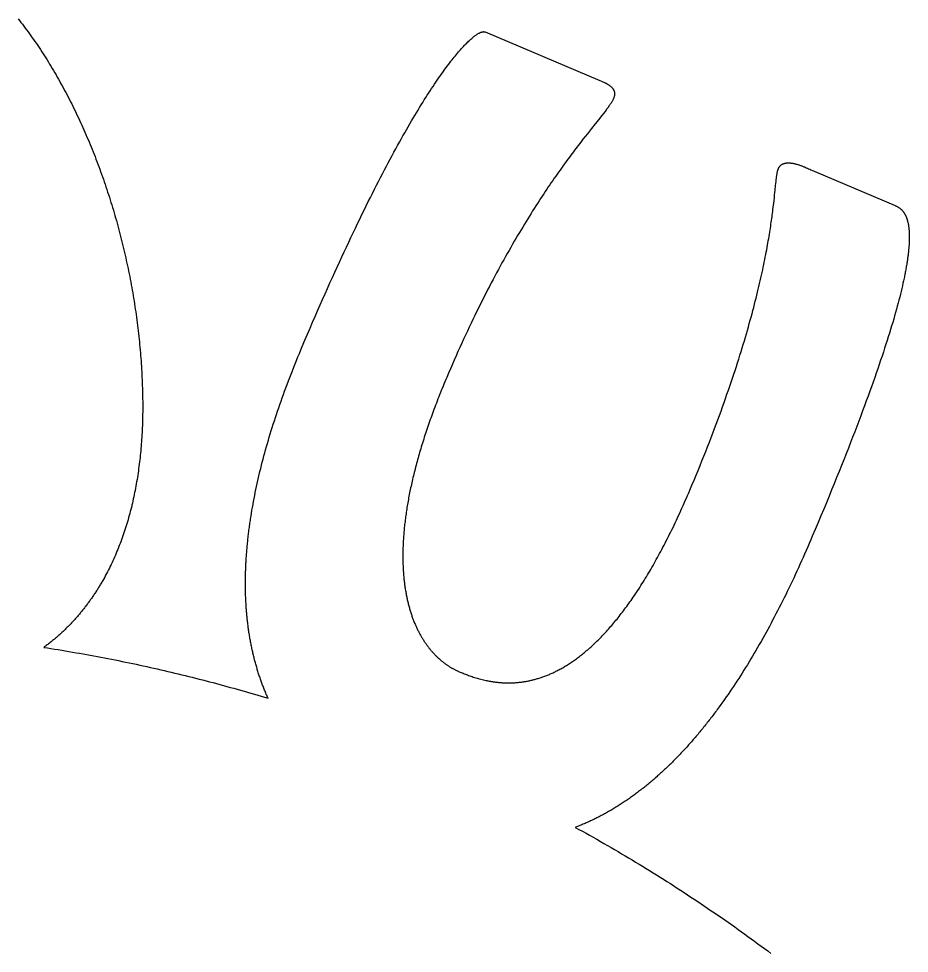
# Model space of a CAD drawing. Extents: x -388 to -35, y 578 to 1063.
# Drawn here: x -152.94 to -121.12, y 833.31 to 866.71 of the extents above; entities that cross this region are included whole.
import ezdxf

# ---------------------------------------------------------------- set-up
doc = ezdxf.new("R2010")
doc.units = 0
doc.layers.add('color#3f3f3fff', color=1, linetype='CONTINUOUS')

msp = doc.modelspace()

# ---------------------------------------------------------------- linework, layer by layer
at = {"layer": 'color#3f3f3fff'}
msp.add_lwpolyline([(-152.967, 866.711), (-152.915, 866.645), (-152.864, 866.579), (-152.812, 866.512), (-152.761, 866.445), (-152.71, 866.377), (-152.66, 866.309), (-152.609, 866.241), (-152.559, 866.172), (-152.509, 866.102), (-152.459, 866.032), (-152.41, 865.962), (-152.361, 865.891), (-152.312, 865.82), (-152.263, 865.748), (-152.215, 865.676), (-152.167, 865.604), (-152.119, 865.531), (-152.071, 865.458), (-152.024, 865.384), (-151.977, 865.31), (-151.93, 865.235), (-151.883, 865.16), (-151.837, 865.085), (-151.791, 865.009), (-151.745, 864.933), (-151.7, 864.856), (-151.655, 864.779), (-151.61, 864.702), (-151.565, 864.624), (-151.52, 864.546), (-151.476, 864.467), (-151.432, 864.388), (-151.389, 864.309), (-151.346, 864.23), (-151.303, 864.15), (-151.26, 864.069), (-151.217, 863.989), (-151.175, 863.908), (-151.133, 863.826), (-151.092, 863.745), (-151.05, 863.663), (-151.009, 863.58), (-150.969, 863.498), (-150.928, 863.415), (-150.888, 863.331), (-150.848, 863.248), (-150.809, 863.164), (-150.769, 863.079), (-150.73, 862.995), (-150.692, 862.91), (-150.653, 862.825), (-150.615, 862.739), (-150.577, 862.653), (-150.54, 862.567), (-150.503, 862.481), (-150.466, 862.394), (-150.429, 862.307), (-150.393, 862.22), (-150.357, 862.133), (-150.321, 862.045), (-150.286, 861.957), (-150.251, 861.869), (-150.216, 861.78), (-150.182, 861.692), (-150.148, 861.603), (-150.114, 861.513), (-150.081, 861.424), (-150.047, 861.334), (-150.015, 861.244), (-149.982, 861.154), (-149.95, 861.063), (-149.918, 860.973), (-149.887, 860.882), (-149.855, 860.791), (-149.824, 860.699), (-149.794, 860.608), (-149.764, 860.516), (-149.734, 860.424), (-149.704, 860.332), (-149.675, 860.24), (-149.646, 860.147), (-149.618, 860.055), (-149.589, 859.962), (-149.561, 859.869), (-149.534, 859.775), (-149.507, 859.682), (-149.48, 859.588), (-149.453, 859.495), (-149.427, 859.401), (-149.401, 859.307), (-149.376, 859.213), (-149.35, 859.118), (-149.326, 859.024), (-149.301, 858.929), (-149.277, 858.834), (-149.253, 858.739), (-149.23, 858.644), (-149.207, 858.549), (-149.184, 858.454), (-149.162, 858.358), (-149.14, 858.262), (-149.118, 858.167), (-149.097, 858.071), (-149.076, 857.975), (-149.055, 857.879), (-149.035, 857.783), (-149.015, 857.687), (-148.996, 857.59), (-148.977, 857.494), (-148.958, 857.398), (-148.94, 857.301), (-148.922, 857.204), (-148.904, 857.108), (-148.887, 857.011), (-148.87, 856.914), (-148.853, 856.817), (-148.837, 856.72), (-148.821, 856.623), (-148.806, 856.526), (-148.791, 856.429), (-148.776, 856.332), (-148.762, 856.234), (-148.748, 856.137), (-148.735, 856.04), (-148.722, 855.942), (-148.709, 855.845), (-148.697, 855.748), (-148.685, 855.65), (-148.673, 855.553), (-148.662, 855.455), (-148.651, 855.358), (-148.641, 855.26), (-148.631, 855.163), (-148.621, 855.065), (-148.612, 854.968), (-148.603, 854.87), (-148.595, 854.773), (-148.587, 854.676), (-148.579, 854.578), (-148.572, 854.481), (-148.565, 854.383), (-148.559, 854.286), (-148.553, 854.189), (-148.547, 854.092), (-148.542, 853.994), (-148.537, 853.897), (-148.533, 853.8), (-148.529, 853.703), (-148.525, 853.606), (-148.522, 853.509), (-148.519, 853.412), (-148.517, 853.315), (-148.515, 853.218), (-148.514, 853.122), (-148.513, 853.025), (-148.512, 852.929), (-148.512, 852.832), (-148.512, 852.749), (-148.513, 852.665), (-148.514, 852.582), (-148.515, 852.499), (-148.517, 852.415), (-148.519, 852.333), (-148.521, 852.25), (-148.524, 852.167), (-148.528, 852.085), (-148.531, 852.002), (-148.535, 851.92), (-148.54, 851.838), (-148.545, 851.757), (-148.55, 851.675), (-148.556, 851.594), (-148.562, 851.512), (-148.568, 851.431), (-148.575, 851.35), (-148.583, 851.27), (-148.59, 851.189), (-148.598, 851.109), (-148.607, 851.029), (-148.616, 850.949), (-148.625, 850.869), (-148.635, 850.79), (-148.645, 850.71), (-148.656, 850.631), (-148.667, 850.553), (-148.678, 850.474), (-148.69, 850.395), (-148.702, 850.317), (-148.715, 850.239), (-148.728, 850.162), (-148.742, 850.084), (-148.756, 850.007), (-148.77, 849.93), (-148.785, 849.853), (-148.8, 849.776), (-148.815, 849.7), (-148.832, 849.624), (-148.848, 849.548), (-148.865, 849.473), (-148.882, 849.397), (-148.9, 849.322), (-148.918, 849.247), (-148.937, 849.173), (-148.956, 849.099), (-148.976, 849.025), (-148.995, 848.951), (-149.016, 848.878), (-149.037, 848.804), (-149.058, 848.732), (-149.08, 848.659), (-149.102, 848.587), (-149.124, 848.515), (-149.147, 848.443), (-149.171, 848.372), (-149.195, 848.301), (-149.219, 848.23), (-149.244, 848.159), (-149.269, 848.089), (-149.295, 848.019), (-149.321, 847.95), (-149.348, 847.88), (-149.375, 847.811), (-149.403, 847.743), (-149.431, 847.675), (-149.459, 847.607), (-149.488, 847.539), (-149.517, 847.472), (-149.547, 847.405), (-149.577, 847.338), (-149.608, 847.272), (-149.639, 847.206), (-149.671, 847.141), (-149.703, 847.075), (-149.736, 847.011), (-149.769, 846.946), (-149.803, 846.882), (-149.837, 846.818), (-149.871, 846.755), (-149.906, 846.692), (-149.942, 846.629), (-149.959, 846.598), (-149.977, 846.567), (-149.996, 846.536), (-150.014, 846.505), (-150.032, 846.474), (-150.051, 846.443), (-150.069, 846.413), (-150.088, 846.382), (-150.107, 846.352), (-150.126, 846.321), (-150.145, 846.291), (-150.164, 846.261), (-150.184, 846.231), (-150.203, 846.201), (-150.223, 846.171), (-150.242, 846.142), (-150.262, 846.112), (-150.282, 846.082), (-150.302, 846.053), (-150.322, 846.024), (-150.343, 845.994), (-150.363, 845.965), (-150.384, 845.936), (-150.404, 845.907), (-150.425, 845.878), (-150.446, 845.85), (-150.467, 845.821), (-150.488, 845.793), (-150.509, 845.764), (-150.531, 845.736), (-150.552, 845.708), (-150.574, 845.68), (-150.596, 845.652), (-150.618, 845.624), (-150.64, 845.596), (-150.662, 845.568), (-150.684, 845.541), (-150.707, 845.513), (-150.729, 845.486), (-150.752, 845.459), (-150.774, 845.431), (-150.797, 845.404), (-150.82, 845.377), (-150.843, 845.351), (-150.867, 845.324), (-150.89, 845.297), (-150.914, 845.271), (-150.937, 845.244), (-150.961, 845.218), (-150.985, 845.192), (-151.009, 845.166), (-151.033, 845.14), (-151.057, 845.114), (-151.082, 845.089), (-151.106, 845.063), (-151.131, 845.037), (-151.156, 845.012), (-151.181, 844.987), (-151.206, 844.962), (-151.231, 844.937), (-151.256, 844.912), (-151.281, 844.887), (-151.307, 844.862), (-151.333, 844.838), (-151.358, 844.813), (-151.384, 844.789), (-151.41, 844.765), (-151.436, 844.741), (-151.463, 844.717), (-151.489, 844.693), (-151.516, 844.669), (-151.542, 844.646), (-151.569, 844.622), (-151.596, 844.599), (-151.623, 844.575), (-151.65, 844.552), (-151.678, 844.529), (-151.705, 844.506), (-151.733, 844.484), (-151.76, 844.461), (-151.788, 844.439), (-151.816, 844.416), (-151.844, 844.394), (-151.873, 844.372), (-151.901, 844.35), (-151.929, 844.328), (-151.958, 844.306), (-151.987, 844.284), (-152.016, 844.263), (-152.045, 844.241), (-151.917, 844.222), (-151.789, 844.202), (-151.661, 844.181), (-151.533, 844.161), (-151.405, 844.14), (-151.277, 844.119), (-151.15, 844.097), (-151.022, 844.075), (-150.895, 844.053), (-150.768, 844.031), (-150.64, 844.008), (-150.513, 843.986), (-150.386, 843.962), (-150.259, 843.939), (-150.133, 843.915), (-150.006, 843.891), (-149.879, 843.867), (-149.753, 843.843), (-149.626, 843.818), (-149.5, 843.793), (-149.374, 843.768), (-149.247, 843.742), (-149.121, 843.716), (-148.995, 843.69), (-148.869, 843.664), (-148.744, 843.637), (-148.618, 843.61), (-148.492, 843.583), (-148.367, 843.555), (-148.241, 843.527), (-148.116, 843.499), (-147.991, 843.471), (-147.866, 843.442), (-147.74, 843.414), (-147.615, 843.384), (-147.491, 843.355), (-147.366, 843.325), (-147.241, 843.295), (-147.117, 843.265), (-146.992, 843.235), (-146.868, 843.204), (-146.743, 843.173), (-146.619, 843.142), (-146.495, 843.11), (-146.371, 843.078), (-146.247, 843.046), (-146.123, 843.014), (-145.999, 842.981), (-145.876, 842.948), (-145.752, 842.915), (-145.628, 842.881), (-145.505, 842.848), (-145.382, 842.814), (-145.259, 842.78), (-145.135, 842.745), (-145.012, 842.71), (-144.889, 842.675), (-144.767, 842.64), (-144.644, 842.604), (-144.521, 842.568), (-144.399, 842.532), (-144.276, 842.496), (-144.154, 842.459), (-144.032, 842.422), (-144.047, 842.458), (-144.063, 842.493), (-144.078, 842.529), (-144.094, 842.564), (-144.109, 842.6), (-144.124, 842.636), (-144.139, 842.672), (-144.154, 842.708), (-144.168, 842.744), (-144.183, 842.78), (-144.197, 842.817), (-144.211, 842.853), (-144.225, 842.89), (-144.239, 842.926), (-144.252, 842.963), (-144.266, 843), (-144.279, 843.037), (-144.293, 843.074), (-144.306, 843.112), (-144.318, 843.149), (-144.331, 843.186), (-144.344, 843.224), (-144.356, 843.262), (-144.368, 843.3), (-144.381, 843.337), (-144.393, 843.376), (-144.404, 843.414), (-144.416, 843.452), (-144.427, 843.49), (-144.439, 843.529), (-144.45, 843.567), (-144.461, 843.606), (-144.472, 843.645), (-144.483, 843.684), (-144.493, 843.723), (-144.504, 843.762), (-144.514, 843.801), (-144.524, 843.84), (-144.534, 843.88), (-144.544, 843.919), (-144.553, 843.959), (-144.563, 843.999), (-144.572, 844.039), (-144.581, 844.079), (-144.59, 844.119), (-144.599, 844.159), (-144.608, 844.2), (-144.616, 844.24), (-144.625, 844.281), (-144.633, 844.321), (-144.641, 844.362), (-144.649, 844.403), (-144.656, 844.444), (-144.664, 844.485), (-144.672, 844.526), (-144.679, 844.567), (-144.686, 844.609), (-144.693, 844.65), (-144.7, 844.692), (-144.706, 844.734), (-144.713, 844.776), (-144.719, 844.818), (-144.725, 844.86), (-144.731, 844.902), (-144.737, 844.944), (-144.743, 844.987), (-144.748, 845.029), (-144.754, 845.072), (-144.759, 845.115), (-144.764, 845.157), (-144.769, 845.2), (-144.773, 845.243), (-144.778, 845.287), (-144.782, 845.33), (-144.787, 845.373), (-144.791, 845.417), (-144.795, 845.46), (-144.798, 845.504), (-144.802, 845.548), (-144.805, 845.592), (-144.809, 845.636), (-144.812, 845.68), (-144.815, 845.724), (-144.818, 845.769), (-144.82, 845.813), (-144.823, 845.858), (-144.825, 845.902), (-144.827, 845.947), (-144.829, 845.992), (-144.831, 846.037), (-144.833, 846.082), (-144.834, 846.127), (-144.836, 846.173), (-144.837, 846.218), (-144.838, 846.264), (-144.839, 846.309), (-144.839, 846.355), (-144.84, 846.401), (-144.84, 846.447), (-144.84, 846.493), (-144.84, 846.539), (-144.84, 846.586), (-144.84, 846.632), (-144.84, 846.679), (-144.839, 846.725), (-144.838, 846.772), (-144.837, 846.819), (-144.836, 846.866), (-144.835, 846.913), (-144.833, 846.96), (-144.832, 847.007), (-144.83, 847.055), (-144.828, 847.102), (-144.826, 847.15), (-144.824, 847.198), (-144.821, 847.246), (-144.819, 847.293), (-144.816, 847.342), (-144.813, 847.39), (-144.81, 847.438), (-144.807, 847.486), (-144.804, 847.535), (-144.8, 847.583), (-144.796, 847.632), (-144.792, 847.681), (-144.788, 847.73), (-144.784, 847.779), (-144.78, 847.828), (-144.775, 847.877), (-144.77, 847.926), (-144.765, 847.976), (-144.76, 848.025), (-144.755, 848.075), (-144.75, 848.125), (-144.744, 848.175), (-144.739, 848.225), (-144.733, 848.275), (-144.727, 848.325), (-144.72, 848.375), (-144.714, 848.426), (-144.707, 848.476), (-144.701, 848.527), (-144.694, 848.578), (-144.687, 848.629), (-144.679, 848.679), (-144.672, 848.731), (-144.665, 848.782), (-144.657, 848.833), (-144.641, 848.936), (-144.624, 849.039), (-144.607, 849.143), (-144.589, 849.247), (-144.57, 849.352), (-144.551, 849.457), (-144.531, 849.562), (-144.51, 849.668), (-144.489, 849.774), (-144.467, 849.881), (-144.444, 849.988), (-144.42, 850.096), (-144.396, 850.204), (-144.372, 850.312), (-144.346, 850.421), (-144.32, 850.53), (-144.293, 850.64), (-144.266, 850.75), (-144.237, 850.861), (-144.208, 850.972), (-144.179, 851.083), (-144.149, 851.195), (-144.118, 851.307), (-144.086, 851.42), (-144.054, 851.533), (-144.02, 851.647), (-143.987, 851.76), (-143.952, 851.875), (-143.917, 851.99), (-143.881, 852.105), (-143.845, 852.221), (-143.807, 852.337), (-143.769, 852.453), (-143.731, 852.57), (-143.692, 852.687), (-143.651, 852.805), (-143.611, 852.923), (-143.569, 853.042), (-143.527, 853.161), (-143.484, 853.281), (-143.441, 853.4), (-143.396, 853.521), (-143.351, 853.642), (-143.306, 853.763), (-143.259, 853.884), (-143.212, 854.006), (-143.164, 854.129), (-143.116, 854.252), (-143.066, 854.375), (-143.016, 854.499), (-142.966, 854.623), (-142.914, 854.747), (-142.862, 854.872), (-142.809, 854.997), (-142.716, 855.217), (-142.623, 855.434), (-142.531, 855.648), (-142.44, 855.86), (-142.35, 856.069), (-142.26, 856.275), (-142.17, 856.479), (-142.082, 856.68), (-141.994, 856.878), (-141.906, 857.074), (-141.82, 857.267), (-141.734, 857.458), (-141.649, 857.646), (-141.564, 857.832), (-141.48, 858.015), (-141.397, 858.195), (-141.314, 858.373), (-141.232, 858.549), (-141.151, 858.722), (-141.071, 858.893), (-140.991, 859.061), (-140.912, 859.227), (-140.833, 859.39), (-140.755, 859.551), (-140.678, 859.71), (-140.601, 859.866), (-140.526, 860.02), (-140.45, 860.172), (-140.376, 860.321), (-140.302, 860.468), (-140.229, 860.613), (-140.156, 860.756), (-140.084, 860.896), (-140.013, 861.034), (-139.943, 861.17), (-139.873, 861.304), (-139.804, 861.435), (-139.735, 861.565), (-139.667, 861.692), (-139.6, 861.817), (-139.533, 861.94), (-139.468, 862.06), (-139.402, 862.179), (-139.338, 862.296), (-139.274, 862.41), (-139.211, 862.523), (-139.148, 862.633), (-139.086, 862.742), (-139.025, 862.848), (-138.965, 862.953), (-138.905, 863.055), (-138.845, 863.156), (-138.787, 863.255), (-138.729, 863.351), (-138.672, 863.446), (-138.615, 863.539), (-138.559, 863.63), (-138.504, 863.719), (-138.45, 863.806), (-138.396, 863.892), (-138.342, 863.976), (-138.29, 864.057), (-138.238, 864.138), (-138.187, 864.216), (-138.136, 864.292), (-138.086, 864.367), (-138.037, 864.44), (-137.988, 864.512), (-137.94, 864.581), (-137.893, 864.649), (-137.846, 864.716), (-137.8, 864.78), (-137.755, 864.843), (-137.71, 864.905), (-137.666, 864.965), (-137.623, 865.023), (-137.58, 865.079), (-137.538, 865.134), (-137.497, 865.188), (-137.456, 865.24), (-137.416, 865.291), (-137.377, 865.34), (-137.338, 865.387), (-137.3, 865.433), (-137.263, 865.478), (-137.226, 865.521), (-137.19, 865.563), (-137.154, 865.603), (-137.12, 865.642), (-137.085, 865.68), (-137.052, 865.716), (-137.019, 865.751), (-136.987, 865.784), (-136.956, 865.816), (-136.925, 865.847), (-136.895, 865.877), (-136.865, 865.905), (-136.836, 865.932), (-136.808, 865.958), (-136.78, 865.983), (-136.753, 866.006), (-136.727, 866.029), (-136.702, 866.05), (-136.677, 866.07), (-136.652, 866.088), (-136.629, 866.106), (-136.606, 866.123), (-136.583, 866.138), (-136.562, 866.152), (-136.541, 866.166), (-136.52, 866.178), (-136.501, 866.189), (-136.481, 866.199), (-136.472, 866.204), (-136.463, 866.208), (-136.454, 866.212), (-136.445, 866.216), (-136.437, 866.22), (-136.428, 866.224), (-136.42, 866.227), (-136.412, 866.23), (-136.404, 866.233), (-136.396, 866.235), (-136.388, 866.237), (-136.381, 866.239), (-136.373, 866.241), (-136.366, 866.243), (-136.359, 866.244), (-136.352, 866.245), (-136.346, 866.246), (-136.339, 866.247), (-136.333, 866.247), (-136.327, 866.248), (-136.321, 866.248), (-136.315, 866.247), (-136.309, 866.247), (-136.303, 866.246), (-136.298, 866.246), (-136.293, 866.245), (-136.288, 866.243), (-136.283, 866.242), (-136.278, 866.24), (-136.274, 866.239), (-132.177, 864.503), (-132.121, 864.479), (-132.093, 864.467), (-132.065, 864.454), (-132.037, 864.442), (-132.009, 864.429), (-131.981, 864.415), (-131.967, 864.408), (-131.954, 864.401), (-131.94, 864.394), (-131.927, 864.387), (-131.914, 864.38), (-131.901, 864.372), (-131.888, 864.364), (-131.875, 864.357), (-131.863, 864.349), (-131.851, 864.341), (-131.839, 864.333), (-131.827, 864.324), (-131.816, 864.316), (-131.804, 864.307), (-131.793, 864.298), (-131.783, 864.289), (-131.772, 864.28), (-131.762, 864.271), (-131.753, 864.261), (-131.743, 864.251), (-131.734, 864.241), (-131.726, 864.231), (-131.718, 864.221), (-131.71, 864.21), (-131.702, 864.2), (-131.696, 864.189), (-131.689, 864.177), (-131.683, 864.166), (-131.677, 864.154), (-131.672, 864.142), (-131.668, 864.13), (-131.663, 864.118), (-131.66, 864.105), (-131.657, 864.092), (-131.654, 864.079), (-131.653, 864.072), (-131.652, 864.065), (-131.652, 864.058), (-131.651, 864.051), (-131.65, 864.044), (-131.65, 864.037), (-131.65, 864.03), (-131.65, 864.023), (-131.65, 864.016), (-131.65, 864.008), (-131.651, 864.001), (-131.651, 863.993), (-131.652, 863.986), (-131.653, 863.978), (-131.654, 863.97), (-131.655, 863.963), (-131.657, 863.955), (-131.658, 863.947), (-131.662, 863.931), (-131.666, 863.914), (-131.671, 863.897), (-131.677, 863.88), (-131.684, 863.863), (-131.691, 863.845), (-131.698, 863.829), (-131.706, 863.812), (-131.715, 863.794), (-131.725, 863.776), (-131.736, 863.757), (-131.747, 863.737), (-131.76, 863.717), (-131.773, 863.696), (-131.788, 863.674), (-131.803, 863.652), (-131.819, 863.628), (-131.836, 863.604), (-131.853, 863.579), (-131.872, 863.554), (-131.891, 863.528), (-131.911, 863.501), (-131.932, 863.473), (-131.954, 863.444), (-132, 863.384), (-132.049, 863.321), (-132.101, 863.255), (-132.156, 863.186), (-132.214, 863.113), (-132.339, 862.957), (-132.475, 862.786), (-132.547, 862.695), (-132.621, 862.601), (-132.698, 862.502), (-132.778, 862.4), (-132.86, 862.294), (-132.944, 862.184), (-132.988, 862.128), (-133.031, 862.07), (-133.075, 862.012), (-133.12, 861.952), (-133.166, 861.891), (-133.212, 861.83), (-133.258, 861.767), (-133.305, 861.703), (-133.353, 861.638), (-133.401, 861.573), (-133.449, 861.506), (-133.498, 861.438), (-133.548, 861.368), (-133.598, 861.298), (-133.649, 861.227), (-133.7, 861.154), (-133.751, 861.081), (-133.803, 861.006), (-133.856, 860.93), (-133.909, 860.854), (-133.962, 860.775), (-134.016, 860.696), (-134.07, 860.616), (-134.125, 860.534), (-134.18, 860.451), (-134.235, 860.368), (-134.291, 860.282), (-134.347, 860.196), (-134.404, 860.109), (-134.461, 860.02), (-134.518, 859.93), (-134.576, 859.839), (-134.634, 859.747), (-134.693, 859.653), (-134.752, 859.558), (-134.811, 859.462), (-134.871, 859.365), (-134.93, 859.266), (-134.991, 859.166), (-135.051, 859.065), (-135.112, 858.962), (-135.173, 858.859), (-135.234, 858.754), (-135.296, 858.647), (-135.358, 858.539), (-135.42, 858.43), (-135.483, 858.32), (-135.545, 858.208), (-135.608, 858.095), (-135.672, 857.981), (-135.735, 857.865), (-135.799, 857.748), (-135.863, 857.63), (-135.927, 857.51), (-135.991, 857.389), (-136.056, 857.266), (-136.121, 857.142), (-136.186, 857.017), (-136.251, 856.89), (-136.316, 856.762), (-136.381, 856.632), (-136.447, 856.501), (-136.513, 856.368), (-136.579, 856.235), (-136.645, 856.099), (-136.711, 855.962), (-136.777, 855.824), (-136.844, 855.684), (-136.91, 855.543), (-136.977, 855.4), (-137.044, 855.255), (-137.11, 855.11), (-137.177, 854.962), (-137.244, 854.813), (-137.311, 854.663), (-137.379, 854.511), (-137.446, 854.358), (-137.513, 854.203), (-137.58, 854.046), (-137.648, 853.888), (-137.681, 853.81), (-137.713, 853.732), (-137.745, 853.654), (-137.777, 853.577), (-137.809, 853.5), (-137.84, 853.424), (-137.87, 853.347), (-137.901, 853.271), (-137.93, 853.196), (-137.96, 853.121), (-137.989, 853.046), (-138.018, 852.971), (-138.046, 852.897), (-138.074, 852.823), (-138.102, 852.749), (-138.129, 852.676), (-138.156, 852.603), (-138.182, 852.53), (-138.208, 852.457), (-138.234, 852.385), (-138.259, 852.314), (-138.284, 852.242), (-138.309, 852.171), (-138.333, 852.1), (-138.357, 852.03), (-138.38, 851.96), (-138.403, 851.89), (-138.426, 851.821), (-138.448, 851.751), (-138.47, 851.682), (-138.492, 851.614), (-138.514, 851.546), (-138.534, 851.478), (-138.555, 851.41), (-138.575, 851.343), (-138.595, 851.276), (-138.615, 851.209), (-138.634, 851.143), (-138.653, 851.077), (-138.672, 851.011), (-138.69, 850.946), (-138.708, 850.881), (-138.725, 850.816), (-138.742, 850.751), (-138.759, 850.687), (-138.776, 850.623), (-138.792, 850.56), (-138.808, 850.497), (-138.823, 850.434), (-138.839, 850.371), (-138.854, 850.309), (-138.868, 850.247), (-138.882, 850.185), (-138.896, 850.124), (-138.91, 850.062), (-138.923, 850.002), (-138.936, 849.941), (-138.949, 849.881), (-138.961, 849.821), (-138.973, 849.762), (-138.985, 849.702), (-138.996, 849.643), (-139.007, 849.585), (-139.018, 849.526), (-139.029, 849.468), (-139.039, 849.411), (-139.049, 849.353), (-139.058, 849.296), (-139.068, 849.239), (-139.076, 849.182), (-139.085, 849.126), (-139.094, 849.07), (-139.102, 849.015), (-139.109, 848.959), (-139.117, 848.904), (-139.124, 848.849), (-139.131, 848.795), (-139.138, 848.741), (-139.144, 848.687), (-139.15, 848.633), (-139.156, 848.58), (-139.162, 848.527), (-139.167, 848.474), (-139.172, 848.422), (-139.176, 848.37), (-139.181, 848.318), (-139.185, 848.266), (-139.189, 848.215), (-139.193, 848.164), (-139.196, 848.113), (-139.199, 848.063), (-139.202, 848.013), (-139.204, 847.963), (-139.207, 847.914), (-139.209, 847.864), (-139.21, 847.815), (-139.212, 847.767), (-139.213, 847.718), (-139.214, 847.67), (-139.215, 847.623), (-139.215, 847.575), (-139.216, 847.528), (-139.216, 847.481), (-139.215, 847.434), (-139.215, 847.388), (-139.214, 847.342), (-139.213, 847.296), (-139.212, 847.25), (-139.21, 847.205), (-139.209, 847.16), (-139.207, 847.115), (-139.205, 847.071), (-139.202, 847.027), (-139.2, 846.983), (-139.197, 846.94), (-139.194, 846.896), (-139.19, 846.853), (-139.187, 846.81), (-139.183, 846.768), (-139.179, 846.726), (-139.175, 846.684), (-139.17, 846.642), (-139.166, 846.601), (-139.161, 846.56), (-139.156, 846.519), (-139.15, 846.479), (-139.145, 846.438), (-139.139, 846.398), (-139.133, 846.359), (-139.127, 846.319), (-139.121, 846.28), (-139.114, 846.241), (-139.107, 846.202), (-139.101, 846.164), (-139.093, 846.126), (-139.086, 846.088), (-139.078, 846.051), (-139.071, 846.013), (-139.063, 845.976), (-139.055, 845.94), (-139.046, 845.903), (-139.038, 845.867), (-139.029, 845.831), (-139.02, 845.795), (-139.011, 845.76), (-139.002, 845.725), (-138.992, 845.69), (-138.983, 845.655), (-138.973, 845.621), (-138.963, 845.587), (-138.953, 845.553), (-138.942, 845.519), (-138.932, 845.486), (-138.921, 845.453), (-138.91, 845.42), (-138.899, 845.388), (-138.888, 845.356), (-138.877, 845.324), (-138.865, 845.292), (-138.854, 845.26), (-138.842, 845.229), (-138.83, 845.198), (-138.818, 845.167), (-138.805, 845.137), (-138.793, 845.107), (-138.78, 845.077), (-138.767, 845.047), (-138.755, 845.018), (-138.741, 844.988), (-138.728, 844.96), (-138.715, 844.931), (-138.701, 844.902), (-138.688, 844.874), (-138.674, 844.846), (-138.66, 844.819), (-138.646, 844.791), (-138.632, 844.764), (-138.617, 844.737), (-138.603, 844.711), (-138.588, 844.684), (-138.573, 844.658), (-138.558, 844.632), (-138.543, 844.606), (-138.528, 844.581), (-138.513, 844.556), (-138.498, 844.531), (-138.482, 844.506), (-138.466, 844.482), (-138.451, 844.458), (-138.435, 844.434), (-138.419, 844.41), (-138.403, 844.387), (-138.387, 844.363), (-138.37, 844.34), (-138.354, 844.318), (-138.337, 844.295), (-138.321, 844.273), (-138.304, 844.251), (-138.287, 844.229), (-138.27, 844.208), (-138.253, 844.187), (-138.236, 844.166), (-138.218, 844.145), (-138.201, 844.124), (-138.184, 844.104), (-138.166, 844.084), (-138.148, 844.064), (-138.131, 844.044), (-138.113, 844.025), (-138.095, 844.006), (-138.077, 843.987), (-138.059, 843.968), (-138.041, 843.95), (-138.022, 843.932), (-138.004, 843.914), (-137.985, 843.896), (-137.967, 843.879), (-137.948, 843.861), (-137.93, 843.844), (-137.911, 843.828), (-137.892, 843.811), (-137.873, 843.795), (-137.854, 843.779), (-137.835, 843.763), (-137.816, 843.747), (-137.797, 843.732), (-137.778, 843.716), (-137.759, 843.702), (-137.739, 843.687), (-137.72, 843.672), (-137.701, 843.658), (-137.681, 843.644), (-137.662, 843.63), (-137.642, 843.617), (-137.622, 843.603), (-137.603, 843.59), (-137.583, 843.577), (-137.563, 843.564), (-137.543, 843.552), (-137.523, 843.54), (-137.503, 843.528), (-137.484, 843.516), (-137.464, 843.504), (-137.443, 843.493), (-137.423, 843.482), (-137.403, 843.471), (-137.383, 843.46), (-137.363, 843.45), (-137.343, 843.44), (-137.323, 843.429), (-137.302, 843.42), (-137.282, 843.41), (-137.262, 843.401), (-137.241, 843.391), (-137.221, 843.383), (-137.201, 843.374), (-137.166, 843.359), (-137.13, 843.344), (-137.094, 843.329), (-137.057, 843.315), (-137.02, 843.3), (-136.981, 843.285), (-136.942, 843.27), (-136.903, 843.255), (-136.863, 843.24), (-136.822, 843.226), (-136.78, 843.211), (-136.738, 843.197), (-136.696, 843.183), (-136.652, 843.169), (-136.608, 843.155), (-136.564, 843.142), (-136.519, 843.129), (-136.473, 843.116), (-136.427, 843.104), (-136.38, 843.092), (-136.332, 843.08), (-136.284, 843.069), (-136.235, 843.059), (-136.211, 843.053), (-136.186, 843.048), (-136.161, 843.044), (-136.136, 843.039), (-136.111, 843.034), (-136.086, 843.03), (-136.061, 843.025), (-136.035, 843.021), (-136.009, 843.017), (-135.984, 843.013), (-135.958, 843.01), (-135.932, 843.006), (-135.905, 843.003), (-135.879, 842.999), (-135.853, 842.996), (-135.826, 842.993), (-135.799, 842.991), (-135.772, 842.988), (-135.745, 842.986), (-135.718, 842.984), (-135.691, 842.982), (-135.664, 842.98), (-135.636, 842.978), (-135.609, 842.977), (-135.581, 842.976), (-135.553, 842.975), (-135.525, 842.974), (-135.497, 842.973), (-135.469, 842.973), (-135.44, 842.973), (-135.412, 842.973), (-135.383, 842.973), (-135.354, 842.974), (-135.325, 842.975), (-135.296, 842.976), (-135.267, 842.977), (-135.238, 842.979), (-135.209, 842.98), (-135.179, 842.982), (-135.15, 842.985), (-135.12, 842.987), (-135.09, 842.99), (-135.06, 842.993), (-135.03, 842.996), (-135, 843), (-134.97, 843.004), (-134.94, 843.008), (-134.909, 843.012), (-134.878, 843.017), (-134.848, 843.022), (-134.817, 843.027), (-134.786, 843.033), (-134.755, 843.039), (-134.724, 843.045), (-134.693, 843.052), (-134.661, 843.058), (-134.63, 843.066), (-134.598, 843.073), (-134.566, 843.081), (-134.535, 843.089), (-134.503, 843.097), (-134.471, 843.106), (-134.439, 843.115), (-134.407, 843.124), (-134.374, 843.134), (-134.342, 843.144), (-134.309, 843.154), (-134.277, 843.165), (-134.244, 843.176), (-134.211, 843.188), (-134.179, 843.2), (-134.146, 843.212), (-134.112, 843.224), (-134.079, 843.237), (-134.046, 843.25), (-134.013, 843.264), (-133.979, 843.278), (-133.946, 843.293), (-133.912, 843.307), (-133.878, 843.323), (-133.845, 843.338), (-133.811, 843.354), (-133.777, 843.371), (-133.743, 843.387), (-133.708, 843.404), (-133.674, 843.422), (-133.64, 843.44), (-133.605, 843.458), (-133.571, 843.477), (-133.536, 843.497), (-133.502, 843.516), (-133.467, 843.536), (-133.432, 843.557), (-133.397, 843.578), (-133.362, 843.599), (-133.327, 843.621), (-133.292, 843.643), (-133.257, 843.666), (-133.221, 843.689), (-133.186, 843.713), (-133.15, 843.737), (-133.115, 843.762), (-133.079, 843.787), (-133.043, 843.812), (-133.008, 843.838), (-132.972, 843.865), (-132.936, 843.892), (-132.9, 843.919), (-132.864, 843.947), (-132.828, 843.975), (-132.791, 844.004), (-132.755, 844.034), (-132.719, 844.064), (-132.682, 844.094), (-132.646, 844.125), (-132.609, 844.156), (-132.573, 844.188), (-132.536, 844.221), (-132.499, 844.253), (-132.462, 844.287), (-132.425, 844.321), (-132.388, 844.355), (-132.351, 844.391), (-132.314, 844.426), (-132.277, 844.462), (-132.24, 844.499), (-132.203, 844.536), (-132.165, 844.574), (-132.128, 844.612), (-132.09, 844.651), (-132.053, 844.691), (-132.015, 844.731), (-131.978, 844.771), (-131.94, 844.812), (-131.902, 844.854), (-131.864, 844.896), (-131.827, 844.939), (-131.789, 844.983), (-131.751, 845.027), (-131.713, 845.071), (-131.675, 845.116), (-131.637, 845.162), (-131.598, 845.209), (-131.56, 845.256), (-131.522, 845.303), (-131.484, 845.351), (-131.445, 845.4), (-131.407, 845.45), (-131.368, 845.5), (-131.33, 845.551), (-131.291, 845.602), (-131.253, 845.654), (-131.214, 845.706), (-131.175, 845.76), (-131.137, 845.814), (-131.098, 845.868), (-131.059, 845.923), (-131.02, 845.979), (-130.981, 846.035), (-130.942, 846.093), (-130.904, 846.15), (-130.865, 846.209), (-130.825, 846.268), (-130.786, 846.328), (-130.747, 846.388), (-130.708, 846.449), (-130.669, 846.511), (-130.63, 846.574), (-130.59, 846.637), (-130.551, 846.701), (-130.512, 846.765), (-130.473, 846.83), (-130.433, 846.896), (-130.394, 846.963), (-130.354, 847.03), (-130.315, 847.098), (-130.275, 847.167), (-130.236, 847.237), (-130.196, 847.307), (-130.157, 847.378), (-130.117, 847.45), (-130.077, 847.522), (-130.038, 847.595), (-129.998, 847.669), (-129.958, 847.744), (-129.919, 847.819), (-129.879, 847.895), (-129.839, 847.972), (-129.799, 848.05), (-129.759, 848.128), (-129.72, 848.207), (-129.68, 848.287), (-129.64, 848.368), (-129.6, 848.449), (-129.56, 848.531), (-129.52, 848.614), (-129.48, 848.698), (-129.44, 848.783), (-129.4, 848.868), (-129.36, 848.954), (-129.32, 849.041), (-129.28, 849.129), (-129.24, 849.217), (-129.2, 849.307), (-129.16, 849.397), (-129.12, 849.488), (-129.08, 849.58), (-129.04, 849.672), (-129, 849.766), (-128.96, 849.86), (-128.884, 850.039), (-128.81, 850.216), (-128.737, 850.391), (-128.666, 850.565), (-128.595, 850.738), (-128.526, 850.909), (-128.458, 851.078), (-128.392, 851.246), (-128.326, 851.412), (-128.262, 851.577), (-128.199, 851.74), (-128.137, 851.901), (-128.076, 852.061), (-128.017, 852.219), (-127.958, 852.376), (-127.901, 852.532), (-127.845, 852.686), (-127.789, 852.838), (-127.735, 852.989), (-127.683, 853.138), (-127.631, 853.286), (-127.58, 853.432), (-127.53, 853.577), (-127.481, 853.72), (-127.434, 853.862), (-127.387, 854.002), (-127.341, 854.141), (-127.297, 854.278), (-127.253, 854.414), (-127.21, 854.548), (-127.168, 854.681), (-127.127, 854.813), (-127.087, 854.943), (-127.048, 855.072), (-127.01, 855.199), (-126.973, 855.324), (-126.936, 855.449), (-126.901, 855.571), (-126.866, 855.693), (-126.833, 855.813), (-126.8, 855.931), (-126.767, 856.049), (-126.736, 856.164), (-126.706, 856.279), (-126.676, 856.392), (-126.647, 856.503), (-126.619, 856.613), (-126.591, 856.722), (-126.564, 856.83), (-126.538, 856.936), (-126.513, 857.04), (-126.489, 857.144), (-126.465, 857.245), (-126.442, 857.346), (-126.419, 857.445), (-126.397, 857.543), (-126.376, 857.64), (-126.355, 857.735), (-126.335, 857.829), (-126.316, 857.921), (-126.297, 858.013), (-126.279, 858.102), (-126.262, 858.191), (-126.245, 858.278), (-126.228, 858.364), (-126.212, 858.449), (-126.197, 858.532), (-126.182, 858.614), (-126.168, 858.695), (-126.154, 858.775), (-126.14, 858.853), (-126.127, 858.93), (-126.115, 859.005), (-126.103, 859.08), (-126.091, 859.153), (-126.08, 859.225), (-126.07, 859.296), (-126.059, 859.365), (-126.049, 859.433), (-126.04, 859.5), (-126.03, 859.566), (-126.022, 859.63), (-126.013, 859.693), (-126.005, 859.755), (-125.997, 859.816), (-125.99, 859.876), (-125.975, 859.991), (-125.962, 860.102), (-125.95, 860.208), (-125.939, 860.31), (-125.929, 860.406), (-125.919, 860.498), (-125.91, 860.586), (-125.893, 860.747), (-125.885, 860.821), (-125.878, 860.89), (-125.871, 860.955), (-125.863, 861.016), (-125.86, 861.044), (-125.856, 861.072), (-125.852, 861.099), (-125.849, 861.124), (-125.845, 861.148), (-125.841, 861.172), (-125.837, 861.194), (-125.833, 861.215), (-125.829, 861.235), (-125.824, 861.254), (-125.82, 861.272), (-125.816, 861.29), (-125.811, 861.306), (-125.806, 861.32), (-125.801, 861.334), (-125.796, 861.347), (-125.791, 861.358), (-125.786, 861.369), (-125.781, 861.379), (-125.775, 861.389), (-125.77, 861.398), (-125.764, 861.408), (-125.758, 861.417), (-125.752, 861.425), (-125.745, 861.434), (-125.738, 861.442), (-125.732, 861.449), (-125.724, 861.457), (-125.717, 861.464), (-125.71, 861.471), (-125.702, 861.477), (-125.694, 861.483), (-125.686, 861.489), (-125.678, 861.495), (-125.67, 861.501), (-125.662, 861.506), (-125.653, 861.511), (-125.644, 861.515), (-125.635, 861.52), (-125.626, 861.524), (-125.617, 861.528), (-125.608, 861.531), (-125.598, 861.535), (-125.588, 861.538), (-125.579, 861.541), (-125.569, 861.543), (-125.559, 861.546), (-125.549, 861.548), (-125.538, 861.55), (-125.528, 861.552), (-125.517, 861.553), (-125.507, 861.554), (-125.496, 861.556), (-125.485, 861.557), (-125.474, 861.557), (-125.463, 861.558), (-125.452, 861.558), (-125.441, 861.558), (-125.43, 861.558), (-125.419, 861.558), (-125.407, 861.558), (-125.396, 861.557), (-125.384, 861.556), (-125.372, 861.555), (-125.361, 861.554), (-125.349, 861.553), (-125.325, 861.55), (-125.301, 861.546), (-125.277, 861.542), (-125.253, 861.538), (-125.228, 861.532), (-125.204, 861.527), (-125.179, 861.521), (-125.155, 861.514), (-125.13, 861.507), (-125.105, 861.5), (-125.081, 861.492), (-125.056, 861.484), (-125.032, 861.476), (-125.008, 861.467), (-124.983, 861.459), (-124.959, 861.45), (-124.935, 861.441), (-124.912, 861.431), (-124.888, 861.422), (-124.865, 861.413), (-124.842, 861.403), (-124.798, 861.384), (-124.755, 861.365), (-124.713, 861.347), (-124.674, 861.329), (-124.637, 861.312), (-124.57, 861.281), (-124.54, 861.268), (-124.514, 861.256), (-121.625, 860.032), (-121.611, 860.026), (-121.597, 860.02), (-121.583, 860.013), (-121.569, 860.006), (-121.555, 859.999), (-121.541, 859.992), (-121.526, 859.983), (-121.512, 859.975), (-121.498, 859.966), (-121.483, 859.956), (-121.469, 859.946), (-121.455, 859.936), (-121.441, 859.925), (-121.427, 859.913), (-121.413, 859.901), (-121.399, 859.888), (-121.385, 859.874), (-121.378, 859.867), (-121.371, 859.86), (-121.365, 859.853), (-121.358, 859.845), (-121.351, 859.837), (-121.345, 859.829), (-121.338, 859.821), (-121.332, 859.813), (-121.325, 859.804), (-121.319, 859.795), (-121.313, 859.786), (-121.306, 859.777), (-121.3, 859.768), (-121.294, 859.758), (-121.288, 859.748), (-121.282, 859.738), (-121.276, 859.728), (-121.27, 859.717), (-121.264, 859.707), (-121.259, 859.696), (-121.253, 859.684), (-121.248, 859.673), (-121.242, 859.661), (-121.237, 859.649), (-121.231, 859.637), (-121.226, 859.625), (-121.221, 859.612), (-121.216, 859.599), (-121.211, 859.586), (-121.206, 859.572), (-121.202, 859.559), (-121.197, 859.544), (-121.193, 859.53), (-121.188, 859.516), (-121.184, 859.501), (-121.18, 859.486), (-121.176, 859.47), (-121.172, 859.454), (-121.168, 859.438), (-121.164, 859.422), (-121.16, 859.405), (-121.157, 859.388), (-121.154, 859.371), (-121.15, 859.354), (-121.147, 859.336), (-121.144, 859.318), (-121.141, 859.299), (-121.139, 859.28), (-121.136, 859.261), (-121.134, 859.242), (-121.132, 859.222), (-121.129, 859.202), (-121.127, 859.181), (-121.126, 859.16), (-121.124, 859.139), (-121.122, 859.117), (-121.121, 859.096), (-121.12, 859.073), (-121.119, 859.051), (-121.118, 859.028), (-121.117, 859.004), (-121.116, 858.981), (-121.116, 858.957), (-121.116, 858.932), (-121.116, 858.907), (-121.116, 858.882), (-121.116, 858.856), (-121.116, 858.83), (-121.117, 858.804), (-121.118, 858.777), (-121.119, 858.75), (-121.12, 858.723), (-121.121, 858.695), (-121.123, 858.666), (-121.125, 858.637), (-121.126, 858.608), (-121.129, 858.579), (-121.131, 858.549), (-121.133, 858.518), (-121.136, 858.487), (-121.139, 858.456), (-121.142, 858.424), (-121.146, 858.392), (-121.149, 858.359), (-121.153, 858.326), (-121.157, 858.293), (-121.161, 858.259), (-121.165, 858.224), (-121.17, 858.189), (-121.175, 858.154), (-121.18, 858.118), (-121.185, 858.082), (-121.191, 858.045), (-121.197, 858.008), (-121.203, 857.97), (-121.209, 857.932), (-121.215, 857.894), (-121.222, 857.855), (-121.229, 857.815), (-121.236, 857.775), (-121.244, 857.734), (-121.251, 857.693), (-121.259, 857.652), (-121.267, 857.61), (-121.276, 857.567), (-121.285, 857.524), (-121.293, 857.48), (-121.303, 857.436), (-121.322, 857.346), (-121.342, 857.254), (-121.364, 857.16), (-121.386, 857.064), (-121.41, 856.966), (-121.434, 856.865), (-121.46, 856.762), (-121.487, 856.657), (-121.515, 856.55), (-121.545, 856.44), (-121.575, 856.328), (-121.607, 856.214), (-121.64, 856.097), (-121.674, 855.978), (-121.71, 855.857), (-121.747, 855.732), (-121.785, 855.606), (-121.825, 855.477), (-121.866, 855.345), (-121.908, 855.211), (-121.952, 855.075), (-121.997, 854.935), (-122.043, 854.793), (-122.091, 854.649), (-122.14, 854.501), (-122.191, 854.351), (-122.243, 854.198), (-122.297, 854.043), (-122.352, 853.885), (-122.409, 853.723), (-122.468, 853.559), (-122.528, 853.393), (-122.589, 853.223), (-122.652, 853.05), (-122.717, 852.874), (-122.783, 852.696), (-122.851, 852.514), (-122.921, 852.33), (-122.992, 852.142), (-123.065, 851.951), (-123.14, 851.757), (-123.216, 851.56), (-123.294, 851.36), (-123.374, 851.157), (-123.456, 850.95), (-123.54, 850.741), (-123.625, 850.528), (-123.712, 850.311), (-123.801, 850.092), (-123.892, 849.869), (-123.985, 849.643), (-124.08, 849.413), (-124.176, 849.18), (-124.275, 848.944), (-124.375, 848.704), (-124.477, 848.46), (-124.582, 848.213), (-124.636, 848.085), (-124.691, 847.958), (-124.746, 847.831), (-124.801, 847.704), (-124.856, 847.579), (-124.912, 847.454), (-124.967, 847.33), (-125.023, 847.206), (-125.079, 847.084), (-125.135, 846.961), (-125.192, 846.84), (-125.248, 846.719), (-125.305, 846.599), (-125.362, 846.48), (-125.419, 846.361), (-125.476, 846.243), (-125.533, 846.126), (-125.591, 846.009), (-125.649, 845.893), (-125.706, 845.778), (-125.765, 845.664), (-125.823, 845.55), (-125.881, 845.437), (-125.94, 845.325), (-125.999, 845.213), (-126.058, 845.102), (-126.117, 844.992), (-126.176, 844.882), (-126.236, 844.773), (-126.295, 844.665), (-126.355, 844.558), (-126.415, 844.451), (-126.476, 844.345), (-126.536, 844.24), (-126.597, 844.136), (-126.658, 844.032), (-126.719, 843.929), (-126.78, 843.827), (-126.841, 843.725), (-126.903, 843.624), (-126.964, 843.524), (-127.026, 843.425), (-127.088, 843.326), (-127.151, 843.228), (-127.213, 843.131), (-127.276, 843.035), (-127.338, 842.939), (-127.401, 842.844), (-127.465, 842.75), (-127.528, 842.657), (-127.591, 842.564), (-127.655, 842.472), (-127.719, 842.381), (-127.783, 842.291), (-127.847, 842.201), (-127.912, 842.112), (-127.977, 842.024), (-128.009, 841.98), (-128.041, 841.937), (-128.074, 841.893), (-128.106, 841.85), (-128.139, 841.807), (-128.172, 841.764), (-128.204, 841.722), (-128.237, 841.679), (-128.27, 841.637), (-128.303, 841.595), (-128.335, 841.553), (-128.368, 841.511), (-128.401, 841.47), (-128.434, 841.429), (-128.467, 841.388), (-128.5, 841.347), (-128.534, 841.306), (-128.567, 841.266), (-128.6, 841.225), (-128.633, 841.185), (-128.667, 841.145), (-128.7, 841.105), (-128.733, 841.066), (-128.767, 841.027), (-128.8, 840.987), (-128.834, 840.949), (-128.868, 840.91), (-128.901, 840.871), (-128.935, 840.833), (-128.969, 840.795), (-129.002, 840.757), (-129.036, 840.719), (-129.07, 840.681), (-129.104, 840.644), (-129.138, 840.607), (-129.172, 840.57), (-129.206, 840.533), (-129.24, 840.496), (-129.275, 840.46), (-129.309, 840.424), (-129.343, 840.388), (-129.377, 840.352), (-129.412, 840.317), (-129.446, 840.281), (-129.481, 840.246), (-129.515, 840.211), (-129.55, 840.176), (-129.584, 840.142), (-129.619, 840.107), (-129.654, 840.073), (-129.688, 840.039), (-129.723, 840.005), (-129.758, 839.972), (-129.793, 839.938), (-129.828, 839.905), (-129.863, 839.872), (-129.898, 839.839), (-129.933, 839.807), (-129.968, 839.774), (-130.003, 839.742), (-130.038, 839.71), (-130.074, 839.678), (-130.109, 839.647), (-130.144, 839.615), (-130.18, 839.584), (-130.215, 839.553), (-130.251, 839.522), (-130.286, 839.492), (-130.322, 839.462), (-130.357, 839.431), (-130.393, 839.401), (-130.429, 839.372), (-130.465, 839.342), (-130.501, 839.313), (-130.536, 839.284), (-130.572, 839.255), (-130.608, 839.226), (-130.644, 839.198), (-130.681, 839.169), (-130.717, 839.141), (-130.753, 839.113), (-130.789, 839.086), (-130.825, 839.058), (-130.862, 839.031), (-130.898, 839.004), (-130.934, 838.977), (-130.971, 838.95), (-131.007, 838.924), (-131.044, 838.898), (-131.081, 838.872), (-131.117, 838.846), (-131.154, 838.82), (-131.191, 838.795), (-131.228, 838.769), (-131.264, 838.745), (-131.301, 838.72), (-131.338, 838.695), (-131.375, 838.671), (-131.412, 838.647), (-131.449, 838.623), (-131.487, 838.599), (-131.524, 838.576), (-131.561, 838.552), (-131.598, 838.529), (-131.636, 838.506), (-131.673, 838.484), (-131.71, 838.461), (-131.748, 838.439), (-131.785, 838.417), (-131.823, 838.395), (-131.861, 838.373), (-131.898, 838.352), (-131.936, 838.331), (-131.974, 838.31), (-132.012, 838.289), (-132.05, 838.269), (-132.088, 838.248), (-132.126, 838.228), (-132.164, 838.208), (-132.202, 838.188), (-132.24, 838.169), (-132.278, 838.15), (-132.316, 838.131), (-132.354, 838.112), (-132.393, 838.093), (-132.431, 838.075), (-132.47, 838.057), (-132.508, 838.039), (-132.547, 838.021), (-132.585, 838.003), (-132.624, 837.986), (-132.662, 837.969), (-132.701, 837.952), (-132.74, 837.935), (-132.779, 837.919), (-132.818, 837.903), (-132.856, 837.887), (-132.895, 837.871), (-132.934, 837.855), (-132.974, 837.84), (-133.013, 837.825), (-133.052, 837.81), (-132.923, 837.739), (-132.795, 837.669), (-132.667, 837.597), (-132.539, 837.526), (-132.412, 837.454), (-132.284, 837.382), (-132.157, 837.31), (-132.03, 837.237), (-131.903, 837.164), (-131.776, 837.091), (-131.65, 837.017), (-131.524, 836.943), (-131.398, 836.869), (-131.272, 836.794), (-131.146, 836.72), (-131.021, 836.644), (-130.896, 836.569), (-130.771, 836.493), (-130.646, 836.417), (-130.521, 836.341), (-130.397, 836.264), (-130.273, 836.187), (-130.149, 836.11), (-130.025, 836.032), (-129.901, 835.954), (-129.778, 835.876), (-129.655, 835.798), (-129.532, 835.719), (-129.409, 835.64), (-129.287, 835.56), (-129.164, 835.481), (-129.042, 835.401), (-128.92, 835.32), (-128.799, 835.24), (-128.677, 835.159), (-128.556, 835.078), (-128.435, 834.996), (-128.314, 834.914), (-128.193, 834.832), (-128.073, 834.75), (-127.953, 834.667), (-127.833, 834.584), (-127.713, 834.501), (-127.594, 834.418), (-127.474, 834.334), (-127.355, 834.25), (-127.237, 834.165), (-127.118, 834.081), (-126.999, 833.996), (-126.881, 833.91), (-126.763, 833.825), (-126.646, 833.739), (-126.528, 833.653), (-126.411, 833.566), (-126.294, 833.479), (-126.177, 833.392), (-126.06, 833.305)], dxfattribs=at)

doc.saveas('drawing.dxf')
